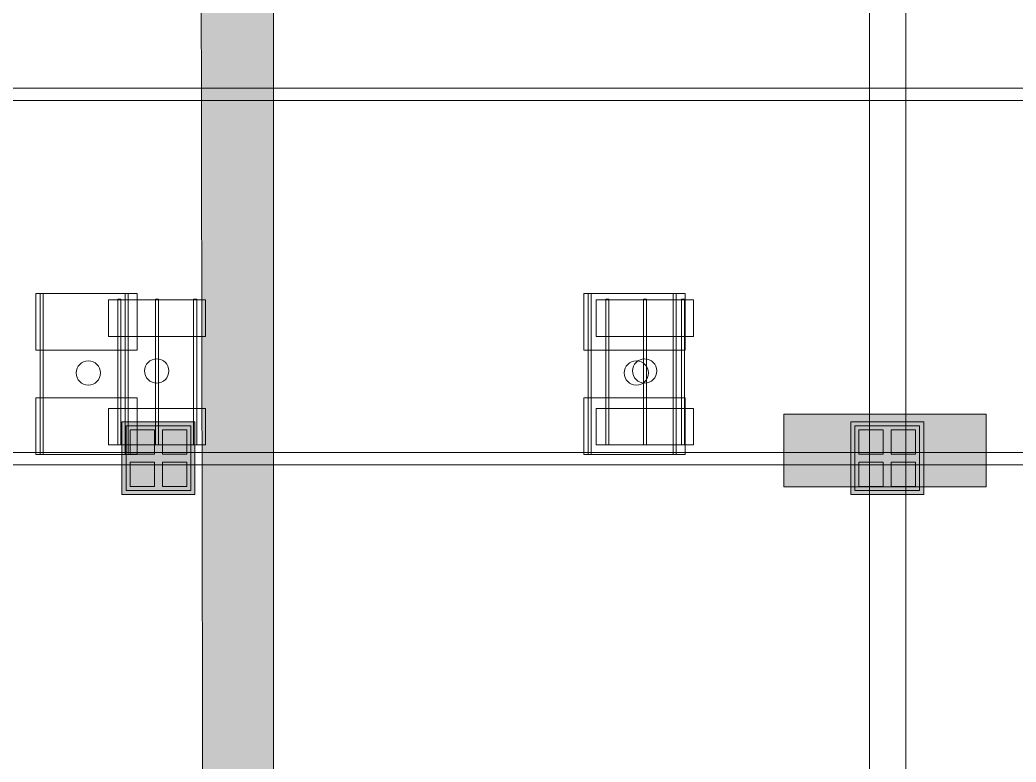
# Model space of a CAD drawing. Header units: inches. Extents: x -10671 to 1761, y -674 to 7170.
# Drawn here: x -3686.7 to -3194.6, y 2388.1 to 2754.8 of the extents above; entities that cross this region are included whole.
import ezdxf

# ---------------------------------------------------------------- set-up
doc = ezdxf.new("R2010")
doc.units = ezdxf.units.IN
doc.header["$LTSCALE"] = 19.2
doc.header["$MEASUREMENT"] = 0
for name, color, linetype, lineweight, true_color in [('DWG-bldg-utility box', 3, 'Continuous', 18, 0x00ff00), ('PDF', 6, 'Continuous', 5, 0xff00ff), ('Venue-Ceiling-HVAC', 7, 'Continuous', 5, 0xbbbbbb), ('Venue-NO HANG ZONE', 7, 'Continuous', 15, 0xdd0000), ('Venue-Rigging Steel-High', 7, 'Continuous', 5, 0x800000), ('Venue-Rigging Steel-Low', 7, 'Continuous', 5, 0x0000dd)]:
    doc.layers.add(name, color=color, linetype=linetype, lineweight=lineweight, true_color=true_color)
doc.layers.add('Venue-Ceiling-Lights', color=7, linetype='Continuous', lineweight=5)
doc.layers.add('Venue-Floor Pockets', color=7, linetype='Continuous', lineweight=5)

# ---------------------------------------------------------------- blocks, each defined once
blk = doc.blocks.new('FLOORBOX')
at = {"layer": 'Venue-Floor Pockets', "linetype": 'Continuous', "lineweight": 0, "true_color": 0xaaaaaa}
blk.add_hatch(color=253, dxfattribs=at).paths.add_polyline_path([(-18, 18), (18, 18), (18, -18), (-18, -18)])
at = {"layer": 'Venue-Floor Pockets', "linetype": 'Continuous', "lineweight": 0, "true_color": 0xbbbbbb}
blk.add_hatch(color=9, dxfattribs=at).paths.add_polyline_path([(-16, 16), (16, 16), (16, -16), (-16, -16)])
at = {"layer": 'Venue-Floor Pockets', "linetype": 'Continuous', "lineweight": 0, "true_color": 0xdddddd}
for points in [[(-14, 14), (-2, 14), (-2, 2), (-14, 2)], [(2, 14), (14, 14), (14, 2), (2, 2)], [(-14, -2), (-2, -2), (-2, -14), (-14, -14)], [(2, -2), (14, -2), (14, -14), (2, -14)]]:
    blk.add_hatch(color=254, dxfattribs=at).paths.add_polyline_path(points)
at = {"layer": 'Venue-Floor Pockets', "color": 7, "linetype": 'Continuous', "lineweight": 5, "flags": 128}
for points in [[(-18, 18), (18, 18), (18, -18), (-18, -18)], [(-16, 16), (16, 16), (16, -16), (-16, -16)], [(-14, 14), (-2, 14), (-2, 2), (-14, 2)], [(2, 14), (14, 14), (14, 2), (2, 2)], [(-14, -2), (-2, -2), (-2, -14), (-14, -14)], [(2, -2), (14, -2), (14, -14), (2, -14)]]:
    blk.add_lwpolyline(points, close=True, dxfattribs=at)
blk = doc.blocks.new('Group-1654-1')
at = {"layer": 'PDF'}
for points, invisible_edges in [([(-3383.96, 2582.54, 398), (-3383.62, 2583.67, 398), (-3382.32, 2585.61, 398), (-3383.96, 2582.54, 398)], 14), ([(-3383.07, 2578.04, 398), (-3383.96, 2582.54, 398), (-3382.32, 2585.61, 398), (-3383.07, 2578.04, 398)], 15), ([(-3382.32, 2585.61, 388), (-3383.62, 2583.67, 388), (-3383.96, 2582.54, 388), (-3382.32, 2585.61, 388)], 13), ([(-3382.32, 2585.61, 388), (-3383.96, 2582.54, 388), (-3381.41, 2576.38, 388), (-3382.32, 2585.61, 388)], 15), ([(-3383.62, 2583.67, 398), (-3383.07, 2584.7, 398), (-3382.32, 2585.61, 398), (-3383.62, 2583.67, 398)], 12), ([(-3382.32, 2585.61, 388), (-3383.07, 2584.7, 388), (-3383.62, 2583.67, 388), (-3382.32, 2585.61, 388)], 12), ([(-3383.07, 2578.04, 398), (-3382.32, 2585.61, 398), (-3375.78, 2586.91, 398), (-3383.07, 2578.04, 398)], 15), ([(-3375.78, 2586.91, 398), (-3374.74, 2576.38, 398), (-3383.07, 2578.04, 398), (-3375.78, 2586.91, 398)], 15), ([(-3382.32, 2585.61, 398), (-3381.41, 2586.36, 398), (-3379.25, 2587.26, 398), (-3382.32, 2585.61, 398)], 14), ([(-3382.32, 2585.61, 398), (-3379.25, 2587.26, 398), (-3375.78, 2586.91, 398), (-3382.32, 2585.61, 398)], 15), ([(-3379.25, 2587.26, 388), (-3381.41, 2586.36, 388), (-3382.32, 2585.61, 388), (-3379.25, 2587.26, 388)], 13), ([(-3375.78, 2586.91, 388), (-3379.25, 2587.26, 388), (-3382.32, 2585.61, 388), (-3375.78, 2586.91, 388)], 15), ([(-3372.19, 2582.54, 388), (-3375.78, 2586.91, 388), (-3382.32, 2585.61, 388), (-3372.19, 2582.54, 388)], 15), ([(-3381.41, 2576.38, 388), (-3372.19, 2582.54, 388), (-3382.32, 2585.61, 388), (-3381.41, 2576.38, 388)], 15), ([(-3381.41, 2586.36, 398), (-3380.37, 2586.91, 398), (-3379.25, 2587.26, 398), (-3381.41, 2586.36, 398)], 12), ([(-3379.25, 2587.26, 388), (-3380.37, 2586.91, 388), (-3381.41, 2586.36, 388), (-3379.25, 2587.26, 388)], 12), ([(-3379.25, 2587.26, 398), (-3378.08, 2587.37, 398), (-3376.91, 2587.26, 398), (-3379.25, 2587.26, 398)], 12), ([(-3376.91, 2587.26, 388), (-3378.08, 2587.37, 388), (-3379.25, 2587.26, 388), (-3376.91, 2587.26, 388)], 12), ([(-3379.25, 2587.26, 398), (-3376.91, 2587.26, 398), (-3375.78, 2586.91, 398), (-3379.25, 2587.26, 398)], 13), ([(-3375.78, 2586.91, 388), (-3376.91, 2587.26, 388), (-3379.25, 2587.26, 388), (-3375.78, 2586.91, 388)], 14), ([(-3375.78, 2586.91, 398), (-3374.74, 2586.36, 398), (-3373.83, 2585.61, 398), (-3375.78, 2586.91, 398)], 12), ([(-3375.78, 2586.91, 398), (-3373.83, 2585.61, 398), (-3372.19, 2582.54, 398), (-3375.78, 2586.91, 398)], 15), ([(-3375.78, 2586.91, 398), (-3372.19, 2582.54, 398), (-3374.74, 2576.38, 398), (-3375.78, 2586.91, 398)], 15), ([(-3373.83, 2585.61, 388), (-3374.74, 2586.36, 388), (-3375.78, 2586.91, 388), (-3373.83, 2585.61, 388)], 12), ([(-3372.19, 2582.54, 388), (-3373.83, 2585.61, 388), (-3375.78, 2586.91, 388), (-3372.19, 2582.54, 388)], 15), ([(-3373.83, 2585.61, 398), (-3373.09, 2584.7, 398), (-3372.53, 2583.67, 398), (-3373.83, 2585.61, 398)], 12), ([(-3373.83, 2585.61, 398), (-3372.53, 2583.67, 398), (-3372.19, 2582.54, 398), (-3373.83, 2585.61, 398)], 13), ([(-3372.53, 2583.67, 388), (-3373.09, 2584.7, 388), (-3373.83, 2585.61, 388), (-3372.53, 2583.67, 388)], 12), ([(-3372.19, 2582.54, 388), (-3372.53, 2583.67, 388), (-3373.83, 2585.61, 388), (-3372.19, 2582.54, 388)], 14), ([(-3383.96, 2580.2, 398), (-3384.08, 2581.37, 398), (-3383.96, 2582.54, 398), (-3383.96, 2580.2, 398)], 12), ([(-3383.96, 2582.54, 388), (-3384.08, 2581.37, 388), (-3383.96, 2580.2, 388), (-3383.96, 2582.54, 388)], 12), ([(-3383.07, 2578.04, 398), (-3383.96, 2580.2, 398), (-3383.96, 2582.54, 398), (-3383.07, 2578.04, 398)], 15), ([(-3383.96, 2582.54, 388), (-3383.96, 2580.2, 388), (-3383.07, 2578.04, 388), (-3383.96, 2582.54, 388)], 15), ([(-3383.96, 2582.54, 388), (-3383.07, 2578.04, 388), (-3381.41, 2576.38, 388), (-3383.96, 2582.54, 388)], 15), ([(-3383.07, 2578.04, 398), (-3383.62, 2579.07, 398), (-3383.96, 2580.2, 398), (-3383.07, 2578.04, 398)], 12), ([(-3383.96, 2580.2, 388), (-3383.62, 2579.07, 388), (-3383.07, 2578.04, 388), (-3383.96, 2580.2, 388)], 12), ([(-3381.41, 2576.38, 388), (-3376.91, 2575.49, 388), (-3372.19, 2582.54, 388), (-3381.41, 2576.38, 388)], 15), ([(-3376.91, 2575.49, 388), (-3373.09, 2578.04, 388), (-3372.19, 2582.54, 388), (-3376.91, 2575.49, 388)], 15), ([(-3372.19, 2582.54, 398), (-3373.09, 2578.04, 398), (-3374.74, 2576.38, 398), (-3372.19, 2582.54, 398)], 15), ([(-3372.19, 2582.54, 398), (-3372.19, 2580.2, 398), (-3373.09, 2578.04, 398), (-3372.19, 2582.54, 398)], 15), ([(-3373.09, 2578.04, 388), (-3372.19, 2580.2, 388), (-3372.19, 2582.54, 388), (-3373.09, 2578.04, 388)], 15), ([(-3372.19, 2580.2, 398), (-3372.53, 2579.07, 398), (-3373.09, 2578.04, 398), (-3372.19, 2580.2, 398)], 12), ([(-3373.09, 2578.04, 388), (-3372.53, 2579.07, 388), (-3372.19, 2580.2, 388), (-3373.09, 2578.04, 388)], 12), ([(-3372.19, 2582.54, 398), (-3372.08, 2581.37, 398), (-3372.19, 2580.2, 398), (-3372.19, 2582.54, 398)], 12), ([(-3372.19, 2580.2, 388), (-3372.08, 2581.37, 388), (-3372.19, 2582.54, 388), (-3372.19, 2580.2, 388)], 12), ([(-3381.41, 2576.38, 398), (-3382.32, 2577.13, 398), (-3383.07, 2578.04, 398), (-3381.41, 2576.38, 398)], 12), ([(-3379.25, 2575.49, 398), (-3381.41, 2576.38, 398), (-3383.07, 2578.04, 398), (-3379.25, 2575.49, 398)], 15), ([(-3374.74, 2576.38, 398), (-3379.25, 2575.49, 398), (-3383.07, 2578.04, 398), (-3374.74, 2576.38, 398)], 15), ([(-3383.07, 2578.04, 388), (-3382.32, 2577.13, 388), (-3381.41, 2576.38, 388), (-3383.07, 2578.04, 388)], 12), ([(-3379.25, 2575.49, 398), (-3380.37, 2575.83, 398), (-3381.41, 2576.38, 398), (-3379.25, 2575.49, 398)], 12), ([(-3381.41, 2576.38, 388), (-3380.37, 2575.83, 388), (-3379.25, 2575.49, 388), (-3381.41, 2576.38, 388)], 12), ([(-3381.41, 2576.38, 388), (-3379.25, 2575.49, 388), (-3376.91, 2575.49, 388), (-3381.41, 2576.38, 388)], 15), ([(-3374.74, 2576.38, 398), (-3376.91, 2575.49, 398), (-3379.25, 2575.49, 398), (-3374.74, 2576.38, 398)], 15), ([(-3376.91, 2575.49, 398), (-3378.08, 2575.37, 398), (-3379.25, 2575.49, 398), (-3376.91, 2575.49, 398)], 12), ([(-3379.25, 2575.49, 388), (-3378.08, 2575.37, 388), (-3376.91, 2575.49, 388), (-3379.25, 2575.49, 388)], 12), ([(-3376.91, 2575.49, 388), (-3374.74, 2576.38, 388), (-3373.09, 2578.04, 388), (-3376.91, 2575.49, 388)], 15), ([(-3374.74, 2576.38, 398), (-3375.78, 2575.83, 398), (-3376.91, 2575.49, 398), (-3374.74, 2576.38, 398)], 12), ([(-3376.91, 2575.49, 388), (-3375.78, 2575.83, 388), (-3374.74, 2576.38, 388), (-3376.91, 2575.49, 388)], 12), ([(-3373.09, 2578.04, 398), (-3373.83, 2577.13, 398), (-3374.74, 2576.38, 398), (-3373.09, 2578.04, 398)], 12), ([(-3374.74, 2576.38, 388), (-3373.83, 2577.13, 388), (-3373.09, 2578.04, 388), (-3374.74, 2576.38, 388)], 12)]:
    blk.add_3dface(points, dxfattribs=dict(at, invisible_edges=invisible_edges))
for points in [[(-3383.96, 2582.54, 388), (-3383.96, 2582.54, 398), (-3383.62, 2583.67, 398), (-3383.62, 2583.67, 388)], [(-3383.62, 2583.67, 388), (-3383.62, 2583.67, 398), (-3383.07, 2584.7, 398), (-3383.07, 2584.7, 388)], [(-3383.07, 2584.7, 388), (-3383.07, 2584.7, 398), (-3382.32, 2585.61, 398), (-3382.32, 2585.61, 388)], [(-3382.32, 2585.61, 388), (-3382.32, 2585.61, 398), (-3381.41, 2586.36, 398), (-3381.41, 2586.36, 388)], [(-3381.41, 2586.36, 388), (-3381.41, 2586.36, 398), (-3380.37, 2586.91, 398), (-3380.37, 2586.91, 388)], [(-3380.37, 2586.91, 388), (-3380.37, 2586.91, 398), (-3379.25, 2587.26, 398), (-3379.25, 2587.26, 388)], [(-3379.25, 2587.26, 388), (-3379.25, 2587.26, 398), (-3378.08, 2587.37, 398), (-3378.08, 2587.37, 388)], [(-3378.08, 2587.37, 388), (-3378.08, 2587.37, 398), (-3376.91, 2587.26, 398), (-3376.91, 2587.26, 388)], [(-3376.91, 2587.26, 388), (-3376.91, 2587.26, 398), (-3375.78, 2586.91, 398), (-3375.78, 2586.91, 388)], [(-3375.78, 2586.91, 388), (-3375.78, 2586.91, 398), (-3374.74, 2586.36, 398), (-3374.74, 2586.36, 388)], [(-3374.74, 2586.36, 388), (-3374.74, 2586.36, 398), (-3373.83, 2585.61, 398), (-3373.83, 2585.61, 388)], [(-3373.83, 2585.61, 388), (-3373.83, 2585.61, 398), (-3373.09, 2584.7, 398), (-3373.09, 2584.7, 388)], [(-3373.09, 2584.7, 388), (-3373.09, 2584.7, 398), (-3372.53, 2583.67, 398), (-3372.53, 2583.67, 388)], [(-3372.53, 2583.67, 388), (-3372.53, 2583.67, 398), (-3372.19, 2582.54, 398), (-3372.19, 2582.54, 388)], [(-3384.08, 2581.37, 388), (-3384.08, 2581.37, 398), (-3383.96, 2582.54, 398), (-3383.96, 2582.54, 388)], [(-3383.96, 2580.2, 388), (-3383.96, 2580.2, 398), (-3384.08, 2581.37, 398), (-3384.08, 2581.37, 388)], [(-3383.62, 2579.07, 388), (-3383.62, 2579.07, 398), (-3383.96, 2580.2, 398), (-3383.96, 2580.2, 388)], [(-3383.07, 2578.04, 388), (-3383.07, 2578.04, 398), (-3383.62, 2579.07, 398), (-3383.62, 2579.07, 388)], [(-3372.53, 2579.07, 388), (-3372.53, 2579.07, 398), (-3373.09, 2578.04, 398), (-3373.09, 2578.04, 388)], [(-3372.19, 2580.2, 388), (-3372.19, 2580.2, 398), (-3372.53, 2579.07, 398), (-3372.53, 2579.07, 388)], [(-3372.19, 2582.54, 388), (-3372.19, 2582.54, 398), (-3372.08, 2581.37, 398), (-3372.08, 2581.37, 388)], [(-3372.08, 2581.37, 388), (-3372.08, 2581.37, 398), (-3372.19, 2580.2, 398), (-3372.19, 2580.2, 388)], [(-3382.32, 2577.13, 388), (-3382.32, 2577.13, 398), (-3383.07, 2578.04, 398), (-3383.07, 2578.04, 388)], [(-3381.41, 2576.38, 388), (-3381.41, 2576.38, 398), (-3382.32, 2577.13, 398), (-3382.32, 2577.13, 388)], [(-3380.37, 2575.83, 388), (-3380.37, 2575.83, 398), (-3381.41, 2576.38, 398), (-3381.41, 2576.38, 388)], [(-3379.25, 2575.49, 388), (-3379.25, 2575.49, 398), (-3380.37, 2575.83, 398), (-3380.37, 2575.83, 388)], [(-3378.08, 2575.37, 388), (-3378.08, 2575.37, 398), (-3379.25, 2575.49, 398), (-3379.25, 2575.49, 388)], [(-3376.91, 2575.49, 388), (-3376.91, 2575.49, 398), (-3378.08, 2575.37, 398), (-3378.08, 2575.37, 388)], [(-3375.78, 2575.83, 388), (-3375.78, 2575.83, 398), (-3376.91, 2575.49, 398), (-3376.91, 2575.49, 388)], [(-3374.74, 2576.38, 388), (-3374.74, 2576.38, 398), (-3375.78, 2575.83, 398), (-3375.78, 2575.83, 388)], [(-3373.83, 2577.13, 388), (-3373.83, 2577.13, 398), (-3374.74, 2576.38, 398), (-3374.74, 2576.38, 388)], [(-3373.09, 2578.04, 388), (-3373.09, 2578.04, 398), (-3373.83, 2577.13, 398), (-3373.83, 2577.13, 388)]]:
    blk.add_3dface(points, dxfattribs=at)
blk = doc.blocks.new('Group-1655-1')
at = {"layer": 'PDF'}
for points in [[(-3401.95, 2616.47, 393.91), (-3401.95, 2616.47, 397.91), (-3353.95, 2616.47, 397.91), (-3353.95, 2616.47, 393.91)], [(-3401.95, 2598.47, 393.91), (-3401.95, 2598.47, 397.91), (-3401.95, 2616.47, 397.91), (-3401.95, 2616.47, 393.91)], [(-3353.95, 2616.47, 397.91), (-3401.95, 2616.47, 397.91), (-3401.95, 2598.47, 397.91), (-3353.95, 2598.47, 397.91)], [(-3353.95, 2598.47, 393.91), (-3401.95, 2598.47, 393.91), (-3401.95, 2616.47, 393.91), (-3353.95, 2616.47, 393.91)], [(-3353.95, 2616.47, 393.91), (-3353.95, 2616.47, 397.91), (-3353.95, 2598.47, 397.91), (-3353.95, 2598.47, 393.91)], [(-3353.95, 2598.47, 393.91), (-3353.95, 2598.47, 397.91), (-3401.95, 2598.47, 397.91), (-3401.95, 2598.47, 393.91)]]:
    blk.add_3dface(points, dxfattribs=at)
blk = doc.blocks.new('Group-1656-1')
at = {"layer": 'PDF'}
for points in [[(-3359.85, 2616.87, 397.97), (-3359.85, 2616.87, 398.97), (-3358.35, 2616.87, 398.97), (-3358.35, 2616.87, 397.97)], [(-3359.85, 2544.87, 397.97), (-3359.85, 2544.87, 398.97), (-3359.85, 2616.87, 398.97), (-3359.85, 2616.87, 397.97)], [(-3358.35, 2616.87, 398.97), (-3359.85, 2616.87, 398.97), (-3359.85, 2544.87, 398.97), (-3358.35, 2544.87, 398.97)], [(-3358.35, 2544.87, 397.97), (-3359.85, 2544.87, 397.97), (-3359.85, 2616.87, 397.97), (-3358.35, 2616.87, 397.97)], [(-3358.35, 2616.87, 397.97), (-3358.35, 2616.87, 398.97), (-3358.35, 2544.87, 398.97), (-3358.35, 2544.87, 397.97)], [(-3358.35, 2544.87, 397.97), (-3358.35, 2544.87, 398.97), (-3359.85, 2544.87, 398.97), (-3359.85, 2544.87, 397.97)]]:
    blk.add_3dface(points, dxfattribs=at)
blk = doc.blocks.new('Group-1657-1')
at = {"layer": 'PDF'}
for points in [[(-3378.67, 2616.87, 397.97), (-3378.67, 2616.87, 398.97), (-3377.17, 2616.87, 398.97), (-3377.17, 2616.87, 397.97)], [(-3378.67, 2544.87, 397.97), (-3378.67, 2544.87, 398.97), (-3378.67, 2616.87, 398.97), (-3378.67, 2616.87, 397.97)], [(-3377.17, 2616.87, 398.97), (-3378.67, 2616.87, 398.97), (-3378.67, 2544.87, 398.97), (-3377.17, 2544.87, 398.97)], [(-3377.17, 2544.87, 397.97), (-3378.67, 2544.87, 397.97), (-3378.67, 2616.87, 397.97), (-3377.17, 2616.87, 397.97)], [(-3377.17, 2616.87, 397.97), (-3377.17, 2616.87, 398.97), (-3377.17, 2544.87, 398.97), (-3377.17, 2544.87, 397.97)], [(-3377.17, 2544.87, 397.97), (-3377.17, 2544.87, 398.97), (-3378.67, 2544.87, 398.97), (-3378.67, 2544.87, 397.97)]]:
    blk.add_3dface(points, dxfattribs=at)
blk = doc.blocks.new('Group-1658-1')
at = {"layer": 'PDF'}
for points in [[(-3397.26, 2616.87, 397.97), (-3397.26, 2616.87, 398.97), (-3395.76, 2616.87, 398.97), (-3395.76, 2616.87, 397.97)], [(-3397.26, 2544.87, 397.97), (-3397.26, 2544.87, 398.97), (-3397.26, 2616.87, 398.97), (-3397.26, 2616.87, 397.97)], [(-3395.76, 2616.87, 398.97), (-3397.26, 2616.87, 398.97), (-3397.26, 2544.87, 398.97), (-3395.76, 2544.87, 398.97)], [(-3395.76, 2544.87, 397.97), (-3397.26, 2544.87, 397.97), (-3397.26, 2616.87, 397.97), (-3395.76, 2616.87, 397.97)], [(-3395.76, 2616.87, 397.97), (-3395.76, 2616.87, 398.97), (-3395.76, 2544.87, 398.97), (-3395.76, 2544.87, 397.97)], [(-3395.76, 2544.87, 397.97), (-3395.76, 2544.87, 398.97), (-3397.26, 2544.87, 398.97), (-3397.26, 2544.87, 397.97)]]:
    blk.add_3dface(points, dxfattribs=at)
blk = doc.blocks.new('Group-1659-1')
at = {"layer": 'PDF'}
for points in [[(-3401.95, 2562.84, 393.91), (-3401.95, 2562.84, 397.91), (-3353.95, 2562.84, 397.91), (-3353.95, 2562.84, 393.91)], [(-3401.95, 2544.84, 393.91), (-3401.95, 2544.84, 397.91), (-3401.95, 2562.84, 397.91), (-3401.95, 2562.84, 393.91)], [(-3353.95, 2562.84, 397.91), (-3401.95, 2562.84, 397.91), (-3401.95, 2544.84, 397.91), (-3353.95, 2544.84, 397.91)], [(-3353.95, 2544.84, 393.91), (-3401.95, 2544.84, 393.91), (-3401.95, 2562.84, 393.91), (-3353.95, 2562.84, 393.91)], [(-3353.95, 2562.84, 393.91), (-3353.95, 2562.84, 397.91), (-3353.95, 2544.84, 397.91), (-3353.95, 2544.84, 393.91)], [(-3353.95, 2544.84, 393.91), (-3353.95, 2544.84, 397.91), (-3401.95, 2544.84, 397.91), (-3401.95, 2544.84, 393.91)]]:
    blk.add_3dface(points, dxfattribs=at)
blk = doc.blocks.new('Group-1660-1')
at = {"layer": 'PDF'}
for name in ['Group-1655-1', 'Group-1658-1', 'Group-1657-1', 'Group-1656-1', 'Group-1654-1', 'Group-1659-1']:
    blk.add_blockref(name, (0, 0), dxfattribs=at)
blk = doc.blocks.new('Group-1745-1')
at = {"layer": 'PDF'}
for points, invisible_edges in [([(-3624.96, 2582.54, 398), (-3624.62, 2583.67, 398), (-3623.32, 2585.61, 398), (-3624.96, 2582.54, 398)], 14), ([(-3624.07, 2578.04, 398), (-3624.96, 2582.54, 398), (-3623.32, 2585.61, 398), (-3624.07, 2578.04, 398)], 15), ([(-3623.32, 2585.61, 388), (-3624.62, 2583.67, 388), (-3624.96, 2582.54, 388), (-3623.32, 2585.61, 388)], 13), ([(-3623.32, 2585.61, 388), (-3624.96, 2582.54, 388), (-3624.07, 2578.04, 388), (-3623.32, 2585.61, 388)], 15), ([(-3624.62, 2583.67, 398), (-3624.07, 2584.7, 398), (-3623.32, 2585.61, 398), (-3624.62, 2583.67, 398)], 12), ([(-3623.32, 2585.61, 388), (-3624.07, 2584.7, 388), (-3624.62, 2583.67, 388), (-3623.32, 2585.61, 388)], 12), ([(-3624.07, 2578.04, 398), (-3623.32, 2585.61, 398), (-3614.83, 2585.61, 398), (-3624.07, 2578.04, 398)], 15), ([(-3614.83, 2585.61, 398), (-3614.09, 2578.04, 398), (-3624.07, 2578.04, 398), (-3614.83, 2585.61, 398)], 15), ([(-3623.32, 2585.61, 388), (-3624.07, 2578.04, 388), (-3614.09, 2578.04, 388), (-3623.32, 2585.61, 388)], 15), ([(-3623.32, 2585.61, 398), (-3622.41, 2586.36, 398), (-3619.08, 2587.37, 398), (-3623.32, 2585.61, 398)], 14), ([(-3623.32, 2585.61, 398), (-3619.08, 2587.37, 398), (-3614.83, 2585.61, 398), (-3623.32, 2585.61, 398)], 15), ([(-3619.08, 2587.37, 388), (-3622.41, 2586.36, 388), (-3623.32, 2585.61, 388), (-3619.08, 2587.37, 388)], 13), ([(-3614.83, 2585.61, 388), (-3619.08, 2587.37, 388), (-3623.32, 2585.61, 388), (-3614.83, 2585.61, 388)], 15), ([(-3614.09, 2578.04, 388), (-3614.83, 2585.61, 388), (-3623.32, 2585.61, 388), (-3614.09, 2578.04, 388)], 15), ([(-3622.41, 2586.36, 398), (-3620.25, 2587.26, 398), (-3619.08, 2587.37, 398), (-3622.41, 2586.36, 398)], 13), ([(-3619.08, 2587.37, 388), (-3620.25, 2587.26, 388), (-3622.41, 2586.36, 388), (-3619.08, 2587.37, 388)], 14), ([(-3622.41, 2586.36, 398), (-3621.37, 2586.91, 398), (-3620.25, 2587.26, 398), (-3622.41, 2586.36, 398)], 12), ([(-3620.25, 2587.26, 388), (-3621.37, 2586.91, 388), (-3622.41, 2586.36, 388), (-3620.25, 2587.26, 388)], 12), ([(-3619.08, 2587.37, 398), (-3617.91, 2587.26, 398), (-3616.78, 2586.91, 398), (-3619.08, 2587.37, 398)], 12), ([(-3619.08, 2587.37, 398), (-3616.78, 2586.91, 398), (-3614.83, 2585.61, 398), (-3619.08, 2587.37, 398)], 15), ([(-3616.78, 2586.91, 388), (-3617.91, 2587.26, 388), (-3619.08, 2587.37, 388), (-3616.78, 2586.91, 388)], 12), ([(-3614.83, 2585.61, 388), (-3616.78, 2586.91, 388), (-3619.08, 2587.37, 388), (-3614.83, 2585.61, 388)], 15), ([(-3616.78, 2586.91, 398), (-3615.74, 2586.36, 398), (-3614.83, 2585.61, 398), (-3616.78, 2586.91, 398)], 12), ([(-3614.83, 2585.61, 388), (-3615.74, 2586.36, 388), (-3616.78, 2586.91, 388), (-3614.83, 2585.61, 388)], 12), ([(-3614.83, 2585.61, 398), (-3614.09, 2584.7, 398), (-3613.53, 2583.67, 398), (-3614.83, 2585.61, 398)], 12), ([(-3614.83, 2585.61, 398), (-3613.53, 2583.67, 398), (-3613.19, 2582.54, 398), (-3614.83, 2585.61, 398)], 13), ([(-3614.83, 2585.61, 398), (-3613.19, 2582.54, 398), (-3614.09, 2578.04, 398), (-3614.83, 2585.61, 398)], 15), ([(-3613.53, 2583.67, 388), (-3614.09, 2584.7, 388), (-3614.83, 2585.61, 388), (-3613.53, 2583.67, 388)], 12), ([(-3613.19, 2582.54, 388), (-3613.53, 2583.67, 388), (-3614.83, 2585.61, 388), (-3613.19, 2582.54, 388)], 14), ([(-3614.09, 2578.04, 388), (-3613.19, 2582.54, 388), (-3614.83, 2585.61, 388), (-3614.09, 2578.04, 388)], 15), ([(-3624.96, 2580.2, 398), (-3625.08, 2581.37, 398), (-3624.96, 2582.54, 398), (-3624.96, 2580.2, 398)], 12), ([(-3624.96, 2582.54, 388), (-3625.08, 2581.37, 388), (-3624.96, 2580.2, 388), (-3624.96, 2582.54, 388)], 12), ([(-3624.07, 2578.04, 398), (-3624.96, 2580.2, 398), (-3624.96, 2582.54, 398), (-3624.07, 2578.04, 398)], 15), ([(-3624.96, 2582.54, 388), (-3624.96, 2580.2, 388), (-3624.07, 2578.04, 388), (-3624.96, 2582.54, 388)], 15), ([(-3624.07, 2578.04, 398), (-3624.62, 2579.07, 398), (-3624.96, 2580.2, 398), (-3624.07, 2578.04, 398)], 12), ([(-3624.96, 2580.2, 388), (-3624.62, 2579.07, 388), (-3624.07, 2578.04, 388), (-3624.96, 2580.2, 388)], 12), ([(-3613.19, 2582.54, 398), (-3613.19, 2580.2, 398), (-3614.09, 2578.04, 398), (-3613.19, 2582.54, 398)], 15), ([(-3614.09, 2578.04, 388), (-3613.19, 2580.2, 388), (-3613.19, 2582.54, 388), (-3614.09, 2578.04, 388)], 15), ([(-3613.19, 2580.2, 398), (-3613.53, 2579.07, 398), (-3614.09, 2578.04, 398), (-3613.19, 2580.2, 398)], 12), ([(-3614.09, 2578.04, 388), (-3613.53, 2579.07, 388), (-3613.19, 2580.2, 388), (-3614.09, 2578.04, 388)], 12), ([(-3613.19, 2582.54, 398), (-3613.08, 2581.37, 398), (-3613.19, 2580.2, 398), (-3613.19, 2582.54, 398)], 12), ([(-3613.19, 2580.2, 388), (-3613.08, 2581.37, 388), (-3613.19, 2582.54, 388), (-3613.19, 2580.2, 388)], 12), ([(-3622.41, 2576.38, 398), (-3623.32, 2577.13, 398), (-3624.07, 2578.04, 398), (-3622.41, 2576.38, 398)], 12), ([(-3619.08, 2575.37, 398), (-3622.41, 2576.38, 398), (-3624.07, 2578.04, 398), (-3619.08, 2575.37, 398)], 15), ([(-3614.09, 2578.04, 398), (-3619.08, 2575.37, 398), (-3624.07, 2578.04, 398), (-3614.09, 2578.04, 398)], 15), ([(-3624.07, 2578.04, 388), (-3623.32, 2577.13, 388), (-3622.41, 2576.38, 388), (-3624.07, 2578.04, 388)], 12), ([(-3624.07, 2578.04, 388), (-3622.41, 2576.38, 388), (-3619.08, 2575.37, 388), (-3624.07, 2578.04, 388)], 15), ([(-3624.07, 2578.04, 388), (-3619.08, 2575.37, 388), (-3614.09, 2578.04, 388), (-3624.07, 2578.04, 388)], 15), ([(-3620.25, 2575.49, 398), (-3621.37, 2575.83, 398), (-3622.41, 2576.38, 398), (-3620.25, 2575.49, 398)], 12), ([(-3619.08, 2575.37, 398), (-3620.25, 2575.49, 398), (-3622.41, 2576.38, 398), (-3619.08, 2575.37, 398)], 14), ([(-3622.41, 2576.38, 388), (-3621.37, 2575.83, 388), (-3620.25, 2575.49, 388), (-3622.41, 2576.38, 388)], 12), ([(-3622.41, 2576.38, 388), (-3620.25, 2575.49, 388), (-3619.08, 2575.37, 388), (-3622.41, 2576.38, 388)], 13), ([(-3614.09, 2578.04, 398), (-3615.74, 2576.38, 398), (-3619.08, 2575.37, 398), (-3614.09, 2578.04, 398)], 15), ([(-3619.08, 2575.37, 388), (-3615.74, 2576.38, 388), (-3614.09, 2578.04, 388), (-3619.08, 2575.37, 388)], 15), ([(-3615.74, 2576.38, 398), (-3616.78, 2575.83, 398), (-3619.08, 2575.37, 398), (-3615.74, 2576.38, 398)], 14), ([(-3619.08, 2575.37, 388), (-3616.78, 2575.83, 388), (-3615.74, 2576.38, 388), (-3619.08, 2575.37, 388)], 13), ([(-3616.78, 2575.83, 398), (-3617.91, 2575.49, 398), (-3619.08, 2575.37, 398), (-3616.78, 2575.83, 398)], 12), ([(-3619.08, 2575.37, 388), (-3617.91, 2575.49, 388), (-3616.78, 2575.83, 388), (-3619.08, 2575.37, 388)], 12), ([(-3614.09, 2578.04, 398), (-3614.83, 2577.13, 398), (-3615.74, 2576.38, 398), (-3614.09, 2578.04, 398)], 12), ([(-3615.74, 2576.38, 388), (-3614.83, 2577.13, 388), (-3614.09, 2578.04, 388), (-3615.74, 2576.38, 388)], 12)]:
    blk.add_3dface(points, dxfattribs=dict(at, invisible_edges=invisible_edges))
for points in [[(-3624.96, 2582.54, 388), (-3624.96, 2582.54, 398), (-3624.62, 2583.67, 398), (-3624.62, 2583.67, 388)], [(-3624.62, 2583.67, 388), (-3624.62, 2583.67, 398), (-3624.07, 2584.7, 398), (-3624.07, 2584.7, 388)], [(-3624.07, 2584.7, 388), (-3624.07, 2584.7, 398), (-3623.32, 2585.61, 398), (-3623.32, 2585.61, 388)], [(-3623.32, 2585.61, 388), (-3623.32, 2585.61, 398), (-3622.41, 2586.36, 398), (-3622.41, 2586.36, 388)], [(-3622.41, 2586.36, 388), (-3622.41, 2586.36, 398), (-3621.37, 2586.91, 398), (-3621.37, 2586.91, 388)], [(-3621.37, 2586.91, 388), (-3621.37, 2586.91, 398), (-3620.25, 2587.26, 398), (-3620.25, 2587.26, 388)], [(-3620.25, 2587.26, 388), (-3620.25, 2587.26, 398), (-3619.08, 2587.37, 398), (-3619.08, 2587.37, 388)], [(-3619.08, 2587.37, 388), (-3619.08, 2587.37, 398), (-3617.91, 2587.26, 398), (-3617.91, 2587.26, 388)], [(-3617.91, 2587.26, 388), (-3617.91, 2587.26, 398), (-3616.78, 2586.91, 398), (-3616.78, 2586.91, 388)], [(-3616.78, 2586.91, 388), (-3616.78, 2586.91, 398), (-3615.74, 2586.36, 398), (-3615.74, 2586.36, 388)], [(-3615.74, 2586.36, 388), (-3615.74, 2586.36, 398), (-3614.83, 2585.61, 398), (-3614.83, 2585.61, 388)], [(-3614.83, 2585.61, 388), (-3614.83, 2585.61, 398), (-3614.09, 2584.7, 398), (-3614.09, 2584.7, 388)], [(-3614.09, 2584.7, 388), (-3614.09, 2584.7, 398), (-3613.53, 2583.67, 398), (-3613.53, 2583.67, 388)], [(-3613.53, 2583.67, 388), (-3613.53, 2583.67, 398), (-3613.19, 2582.54, 398), (-3613.19, 2582.54, 388)], [(-3625.08, 2581.37, 388), (-3625.08, 2581.37, 398), (-3624.96, 2582.54, 398), (-3624.96, 2582.54, 388)], [(-3624.96, 2580.2, 388), (-3624.96, 2580.2, 398), (-3625.08, 2581.37, 398), (-3625.08, 2581.37, 388)], [(-3624.62, 2579.07, 388), (-3624.62, 2579.07, 398), (-3624.96, 2580.2, 398), (-3624.96, 2580.2, 388)], [(-3624.07, 2578.04, 388), (-3624.07, 2578.04, 398), (-3624.62, 2579.07, 398), (-3624.62, 2579.07, 388)], [(-3613.53, 2579.07, 388), (-3613.53, 2579.07, 398), (-3614.09, 2578.04, 398), (-3614.09, 2578.04, 388)], [(-3613.19, 2580.2, 388), (-3613.19, 2580.2, 398), (-3613.53, 2579.07, 398), (-3613.53, 2579.07, 388)], [(-3613.19, 2582.54, 388), (-3613.19, 2582.54, 398), (-3613.08, 2581.37, 398), (-3613.08, 2581.37, 388)], [(-3613.08, 2581.37, 388), (-3613.08, 2581.37, 398), (-3613.19, 2580.2, 398), (-3613.19, 2580.2, 388)], [(-3623.32, 2577.13, 388), (-3623.32, 2577.13, 398), (-3624.07, 2578.04, 398), (-3624.07, 2578.04, 388)], [(-3622.41, 2576.38, 388), (-3622.41, 2576.38, 398), (-3623.32, 2577.13, 398), (-3623.32, 2577.13, 388)], [(-3621.37, 2575.83, 388), (-3621.37, 2575.83, 398), (-3622.41, 2576.38, 398), (-3622.41, 2576.38, 388)], [(-3620.25, 2575.49, 388), (-3620.25, 2575.49, 398), (-3621.37, 2575.83, 398), (-3621.37, 2575.83, 388)], [(-3619.08, 2575.37, 388), (-3619.08, 2575.37, 398), (-3620.25, 2575.49, 398), (-3620.25, 2575.49, 388)], [(-3617.91, 2575.49, 388), (-3617.91, 2575.49, 398), (-3619.08, 2575.37, 398), (-3619.08, 2575.37, 388)], [(-3616.78, 2575.83, 388), (-3616.78, 2575.83, 398), (-3617.91, 2575.49, 398), (-3617.91, 2575.49, 388)], [(-3615.74, 2576.38, 388), (-3615.74, 2576.38, 398), (-3616.78, 2575.83, 398), (-3616.78, 2575.83, 388)], [(-3614.83, 2577.13, 388), (-3614.83, 2577.13, 398), (-3615.74, 2576.38, 398), (-3615.74, 2576.38, 388)], [(-3614.09, 2578.04, 388), (-3614.09, 2578.04, 398), (-3614.83, 2577.13, 398), (-3614.83, 2577.13, 388)]]:
    blk.add_3dface(points, dxfattribs=at)
blk = doc.blocks.new('Group-1746-1')
at = {"layer": 'PDF'}
for points in [[(-3642.95, 2616.47, 393.91), (-3642.95, 2616.47, 397.91), (-3594.95, 2616.47, 397.91), (-3594.95, 2616.47, 393.91)], [(-3642.95, 2598.47, 393.91), (-3642.95, 2598.47, 397.91), (-3642.95, 2616.47, 397.91), (-3642.95, 2616.47, 393.91)], [(-3594.95, 2616.47, 397.91), (-3642.95, 2616.47, 397.91), (-3642.95, 2598.47, 397.91), (-3594.95, 2598.47, 397.91)], [(-3594.95, 2598.47, 393.91), (-3642.95, 2598.47, 393.91), (-3642.95, 2616.47, 393.91), (-3594.95, 2616.47, 393.91)], [(-3594.95, 2616.47, 393.91), (-3594.95, 2616.47, 397.91), (-3594.95, 2598.47, 397.91), (-3594.95, 2598.47, 393.91)], [(-3594.95, 2598.47, 393.91), (-3594.95, 2598.47, 397.91), (-3642.95, 2598.47, 397.91), (-3642.95, 2598.47, 393.91)]]:
    blk.add_3dface(points, dxfattribs=at)
blk = doc.blocks.new('Group-1747-1')
at = {"layer": 'PDF'}
for points in [[(-3600.85, 2616.87, 397.97), (-3600.85, 2616.87, 398.97), (-3599.35, 2616.87, 398.97), (-3599.35, 2616.87, 397.97)], [(-3600.85, 2544.87, 397.97), (-3600.85, 2544.87, 398.97), (-3600.85, 2616.87, 398.97), (-3600.85, 2616.87, 397.97)], [(-3599.35, 2616.87, 398.97), (-3600.85, 2616.87, 398.97), (-3600.85, 2544.87, 398.97), (-3599.35, 2544.87, 398.97)], [(-3599.35, 2544.87, 397.97), (-3600.85, 2544.87, 397.97), (-3600.85, 2616.87, 397.97), (-3599.35, 2616.87, 397.97)], [(-3599.35, 2616.87, 397.97), (-3599.35, 2616.87, 398.97), (-3599.35, 2544.87, 398.97), (-3599.35, 2544.87, 397.97)], [(-3599.35, 2544.87, 397.97), (-3599.35, 2544.87, 398.97), (-3600.85, 2544.87, 398.97), (-3600.85, 2544.87, 397.97)]]:
    blk.add_3dface(points, dxfattribs=at)
blk = doc.blocks.new('Group-1748-1')
at = {"layer": 'PDF'}
for points in [[(-3619.67, 2616.87, 397.97), (-3619.67, 2616.87, 398.97), (-3618.17, 2616.87, 398.97), (-3618.17, 2616.87, 397.97)], [(-3619.67, 2544.87, 397.97), (-3619.67, 2544.87, 398.97), (-3619.67, 2616.87, 398.97), (-3619.67, 2616.87, 397.97)], [(-3618.17, 2616.87, 398.97), (-3619.67, 2616.87, 398.97), (-3619.67, 2544.87, 398.97), (-3618.17, 2544.87, 398.97)], [(-3618.17, 2544.87, 397.97), (-3619.67, 2544.87, 397.97), (-3619.67, 2616.87, 397.97), (-3618.17, 2616.87, 397.97)], [(-3618.17, 2616.87, 397.97), (-3618.17, 2616.87, 398.97), (-3618.17, 2544.87, 398.97), (-3618.17, 2544.87, 397.97)], [(-3618.17, 2544.87, 397.97), (-3618.17, 2544.87, 398.97), (-3619.67, 2544.87, 398.97), (-3619.67, 2544.87, 397.97)]]:
    blk.add_3dface(points, dxfattribs=at)
blk = doc.blocks.new('Group-1749-1')
at = {"layer": 'PDF'}
for points in [[(-3638.26, 2616.87, 397.97), (-3638.26, 2616.87, 398.97), (-3636.76, 2616.87, 398.97), (-3636.76, 2616.87, 397.97)], [(-3638.26, 2544.87, 397.97), (-3638.26, 2544.87, 398.97), (-3638.26, 2616.87, 398.97), (-3638.26, 2616.87, 397.97)], [(-3636.76, 2616.87, 398.97), (-3638.26, 2616.87, 398.97), (-3638.26, 2544.87, 398.97), (-3636.76, 2544.87, 398.97)], [(-3636.76, 2544.87, 397.97), (-3638.26, 2544.87, 397.97), (-3638.26, 2616.87, 397.97), (-3636.76, 2616.87, 397.97)], [(-3636.76, 2616.87, 397.97), (-3636.76, 2616.87, 398.97), (-3636.76, 2544.87, 398.97), (-3636.76, 2544.87, 397.97)], [(-3636.76, 2544.87, 397.97), (-3636.76, 2544.87, 398.97), (-3638.26, 2544.87, 398.97), (-3638.26, 2544.87, 397.97)]]:
    blk.add_3dface(points, dxfattribs=at)
blk = doc.blocks.new('Group-1750-1')
at = {"layer": 'PDF'}
for points in [[(-3642.95, 2562.84, 393.91), (-3642.95, 2562.84, 397.91), (-3594.95, 2562.84, 397.91), (-3594.95, 2562.84, 393.91)], [(-3642.95, 2544.84, 393.91), (-3642.95, 2544.84, 397.91), (-3642.95, 2562.84, 397.91), (-3642.95, 2562.84, 393.91)], [(-3594.95, 2562.84, 397.91), (-3642.95, 2562.84, 397.91), (-3642.95, 2544.84, 397.91), (-3594.95, 2544.84, 397.91)], [(-3594.95, 2544.84, 393.91), (-3642.95, 2544.84, 393.91), (-3642.95, 2562.84, 393.91), (-3594.95, 2562.84, 393.91)], [(-3594.95, 2562.84, 393.91), (-3594.95, 2562.84, 397.91), (-3594.95, 2544.84, 397.91), (-3594.95, 2544.84, 393.91)], [(-3594.95, 2544.84, 393.91), (-3594.95, 2544.84, 397.91), (-3642.95, 2544.84, 397.91), (-3642.95, 2544.84, 393.91)]]:
    blk.add_3dface(points, dxfattribs=at)
blk = doc.blocks.new('Group-1751-1')
at = {"layer": 'PDF'}
for name in ['Group-1746-1', 'Group-1749-1', 'Group-1748-1', 'Group-1747-1', 'Group-1745-1', 'Group-1750-1']:
    blk.add_blockref(name, (0, 0), dxfattribs=at)
blk = doc.blocks.new('Group-2730-1')
at = {"layer": 'Venue-Ceiling-Lights', "color": 7, "linetype": 'Continuous', "lineweight": 5, "flags": 128}
for points in [[(-3678.76, 2619.68), (-3628.76, 2619.68), (-3628.76, 2591.68), (-3678.76, 2591.68)], [(-3676.7, 2619.68), (-3675.2, 2619.68), (-3675.2, 2540.09), (-3676.7, 2540.09)], [(-3634.61, 2619.68), (-3633.11, 2619.68), (-3633.11, 2540.09), (-3634.61, 2540.09)], [(-3678.76, 2568.09), (-3628.76, 2568.09), (-3628.76, 2540.09), (-3678.76, 2540.09)]]:
    blk.add_lwpolyline(points, close=True, dxfattribs=at)
at = {"layer": 'Venue-Ceiling-Lights', "color": 7, "linetype": 'Continuous', "lineweight": 5}
blk.add_circle((-3652.84, 2580.39), 6, dxfattribs=at)
blk = doc.blocks.new('Group-2731-1')
at = {"layer": 'Venue-Ceiling-Lights', "color": 7, "linetype": 'Continuous', "lineweight": 5, "flags": 128}
for points in [[(-3408.11, 2619.68), (-3358.11, 2619.68), (-3358.11, 2591.68), (-3408.11, 2591.68)], [(-3406.05, 2619.68), (-3404.55, 2619.68), (-3404.55, 2540.09), (-3406.05, 2540.09)], [(-3363.96, 2619.68), (-3362.46, 2619.68), (-3362.46, 2540.09), (-3363.96, 2540.09)], [(-3408.11, 2568.09), (-3358.11, 2568.09), (-3358.11, 2540.09), (-3408.11, 2540.09)]]:
    blk.add_lwpolyline(points, close=True, dxfattribs=at)
at = {"layer": 'Venue-Ceiling-Lights', "color": 7, "linetype": 'Continuous', "lineweight": 5}
blk.add_circle((-3382.19, 2580.39), 6, dxfattribs=at)

msp = doc.modelspace()

# ---------------------------------------------------------------- hatches: boundary and pattern name
at = {"layer": 'Venue-Ceiling-HVAC', "linetype": 'Continuous', "lineweight": 0, "true_color": 0xbbbbbb}
msp.add_hatch(color=9, dxfattribs=at).paths.add_polyline_path([(-3296.07, 3907.5), (-3561.23, 3907.5), (-3561.47, 3907.45), (-3597.74, 3907.54), (-3597.29, 3637.84), (-3606.6, 3637.67), (-3606.6, 3575.08), (-3597.29, 3575.11), (-3597.29, 3491), (-3597.29, 2944.47), (-3606.6, 2944.47), (-3606.98, 2881.77), (-3597.3, 2881.77), (-3596.11, 2221.94), (-3606.6, 2221.94), (-3606.6, 2161.94), (-3596.7, 2161.94), (-3597.89, 1741.27), (-3606.6, 1741.27), (-3606.61, 1678.56), (-3597.29, 1678.56), (-3597.29, 1043.67), (-3606.6, 1043.67), (-3606.6, 981.62), (-3542.98, 980.96), (-3542.98, 1043.67), (-3558.92, 1043.67), (-3558.36, 1678.56), (-3542.49, 1678.56), (-3542.61, 1741.27), (-3558.85, 1741.27), (-3558.89, 2159.23), (-3542.42, 2159.23), (-3542.61, 2221.94), (-3561.35, 2221.94), (-3561.35, 2881.76), (-3542.92, 2881.76), (-3542.92, 2944.47), (-3558.98, 2944.47), (-3558.91, 3575.13), (-3542.98, 3575.13), (-3542.98, 3637.84), (-3558.88, 3637.84), (-3558.85, 3870.11), (-3296.07, 3870.12)])
at = {"layer": 'Venue-NO HANG ZONE', "linetype": 'Continuous', "lineweight": 0}
msp.add_hatch(color=7, dxfattribs=at).paths.add_polyline_path([(-3309.37, 2524.04), (-3309.37, 2560.04), (-3209.37, 2560.04), (-3209.37, 2524.04)])

# ---------------------------------------------------------------- linework, layer by layer
at = {"layer": 'Venue-Ceiling-HVAC', "flags": 128}
msp.add_lwpolyline([(-3597.3, 2881.77), (-3596.11, 2221.94), (-3606.6, 2221.94), (-3606.6, 2161.94), (-3596.7, 2161.94), (-3597.89, 1741.27), (-3606.6, 1741.27), (-3606.61, 1678.56), (-3597.29, 1678.56), (-3597.29, 1043.67), (-3606.6, 1043.67), (-3606.6, 981.62), (-3542.98, 980.96), (-3542.98, 1043.67), (-3558.92, 1043.67), (-3558.36, 1678.56), (-3542.49, 1678.56), (-3542.61, 1741.27), (-3558.85, 1741.27), (-3558.89, 2159.23), (-3542.42, 2159.23), (-3542.61, 2221.94), (-3561.35, 2221.94), (-3561.35, 2881.76)], dxfattribs=at)
at = {"layer": 'Venue-NO HANG ZONE', "flags": 128}
msp.add_lwpolyline([(-3309.37, 2524.04), (-3309.37, 2560.04), (-3209.37, 2560.04), (-3209.37, 2524.04)], close=True, dxfattribs=at)
at = {"layer": 'Venue-Rigging Steel-High'}
for p, q in [((-3975.08, 2721.04), (-2552.03, 2721.04)), ((-3975.08, 2715.04), (-2552.03, 2715.04)), ((-3975.08, 2541.04), (-2552.03, 2541.04)), ((-3975.08, 2535.04), (-2552.03, 2535.04))]:
    msp.add_line(p, q, dxfattribs=at)
at = {"layer": 'Venue-Rigging Steel-Low'}
for p, q in [((-3267.04, 752.8), (-3267.04, 3962.93)), ((-3249.04, 752.8), (-3249.04, 3962.93))]:
    msp.add_line(p, q, dxfattribs=at)

# ---------------------------------------------------------------- block references
at = {"layer": 'DWG-bldg-utility box', "rotation": 90}
for p in [(-3618.26, 2538.29), (-3258.26, 2538.29)]:
    msp.add_blockref('FLOORBOX', p, dxfattribs=at)
at = {"layer": 'PDF'}
for name in ['Group-1751-1', 'Group-1660-1']:
    msp.add_blockref(name, (0, 0), dxfattribs=at)
at = {"layer": 'Venue-Ceiling-Lights', "color": 7}
for name in ['Group-2730-1', 'Group-2731-1']:
    msp.add_blockref(name, (0, 0), dxfattribs=at)

doc.saveas('drawing.dxf')
